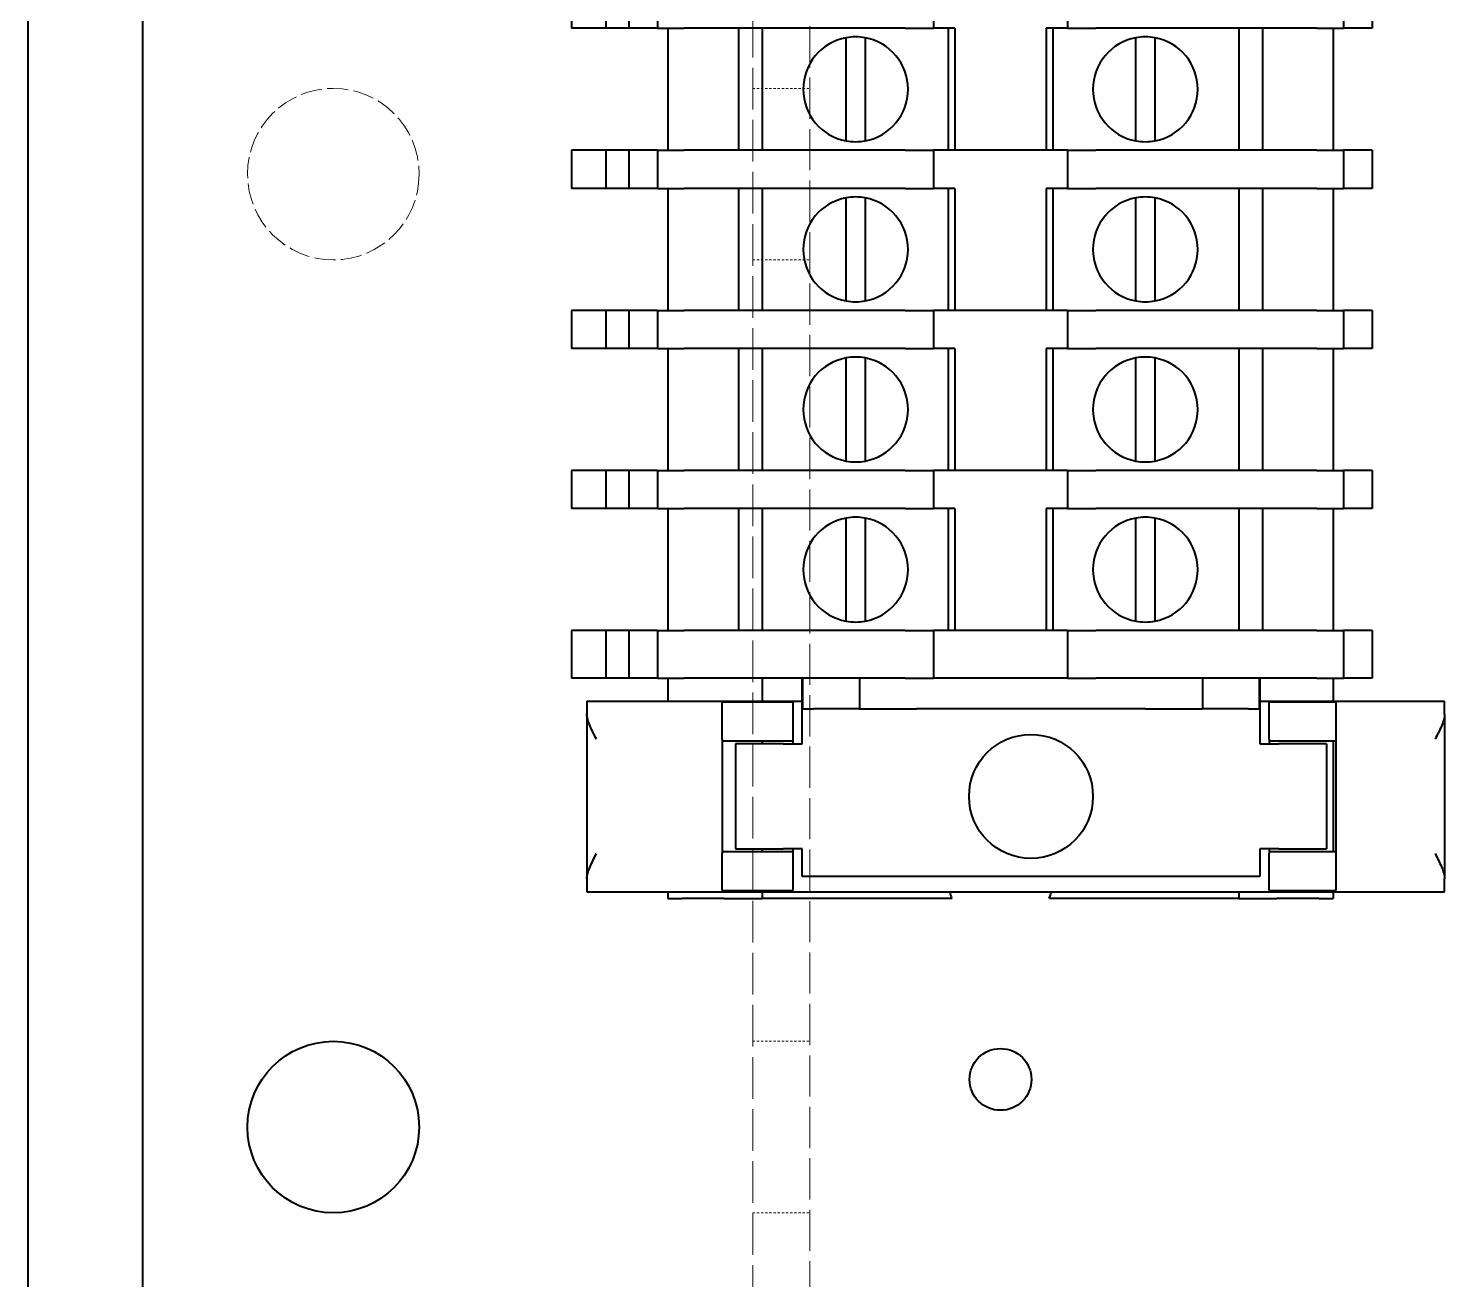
# Model space of a CAD drawing. Header units: inches. Extents: x 6934 to 18973, y 4254 to 7629.
# Drawn here: x 15371.5 to 15445.8, y 5271.8 to 5337.5 of the extents above; entities that cross this region are included whole.
import ezdxf

# ---------------------------------------------------------------- set-up
doc = ezdxf.new("R2010")
doc.units = ezdxf.units.IN
doc.header["$MEASUREMENT"] = 0
doc.linetypes.add('POWER SUPPLY CASE INLINER1$0$DASHED', pattern=[0.2067, 0.1654, -0.0413])
doc.layers.add('POWER SUPPLY CASE INLINER1$0$가려진 것(ISO)', color=2, linetype='POWER SUPPLY CASE INLINER1$0$DASHED', lineweight=18, true_color=0xffff00)
doc.layers.add('POWER SUPPLY CASE INLINER1$0$가시적인 것(ISO)', color=3, linetype='Continuous', lineweight=40, true_color=0x00ff00)

# ---------------------------------------------------------------- blocks, each defined once
blk = doc.blocks.new('POWER SUPPLY CASE INLINER1')
at = {"layer": 'POWER SUPPLY CASE INLINER1$0$가려진 것(ISO)', "ltscale": 13.215807}
blk.add_line((3601.087, 502.832), (3601.087, 1398.832), dxfattribs=at)
at = {"layer": 'POWER SUPPLY CASE INLINER1$0$가려진 것(ISO)', "ltscale": 13.062409}
blk.add_line((3604.087, 1005.832), (3604.087, 1113.832), dxfattribs=at)
at = {"layer": 'POWER SUPPLY CASE INLINER1$0$가려진 것(ISO)', "ltscale": 0.714161}
for p, q in [((3601.087, 1080.332), (3604.087, 1080.332)), ((3601.087, 1071.332), (3604.087, 1071.332)), ((3601.087, 1030.332), (3604.087, 1030.332)), ((3601.087, 1021.332), (3604.087, 1021.332))]:
    blk.add_line(p, q, dxfattribs=at)
at = {"layer": 'POWER SUPPLY CASE INLINER1$0$가려진 것(ISO)', "ltscale": 6.731654}
blk.add_circle((3579.087, 1075.832), 4.5, dxfattribs=at)
at = {"layer": 'POWER SUPPLY CASE INLINER1$0$가시적인 것(ISO)'}
for p, q in [((3563.087, 1005.832), (3563.087, 1345.182)), ((3569.087, 1005.832), (3569.087, 1345.182)), ((3591.587, 1085.482), (3591.587, 1083.482)), ((3593.387, 1085.482), (3593.387, 1083.482)), ((3594.587, 1085.482), (3594.587, 1083.482)), ((3596.087, 1085.482), (3596.087, 1083.482)), ((3610.564, 1085.482), (3610.564, 1083.482)), ((3617.61, 1085.482), (3617.61, 1083.482)), ((3632.087, 1085.482), (3632.087, 1083.482)), ((3633.587, 1085.482), (3633.587, 1083.482)), ((3593.387, 1083.482), (3591.587, 1083.482)), ((3594.587, 1083.482), (3593.387, 1083.482)), ((3596.087, 1083.482), (3594.587, 1083.482)), ((3596.087, 1083.482), (3597.487, 1083.482)), ((3596.629, 1083.482), (3596.629, 1077.082)), ((3609.087, 1083.482), (3597.487, 1083.482)), ((3600.337, 1083.482), (3600.337, 1077.082)), ((3601.587, 1083.482), (3601.587, 1077.082)), ((3609.087, 1083.482), (3610.564, 1083.482)), ((3611.687, 1083.482), (3610.564, 1083.482)), ((3611.337, 1083.482), (3611.337, 1077.082)), ((3611.687, 1083.482), (3611.687, 1077.082)), ((3616.487, 1083.482), (3616.487, 1077.082)), ((3617.61, 1083.482), (3616.487, 1083.482)), ((3616.837, 1083.482), (3616.837, 1077.082)), ((3617.61, 1083.482), (3619.087, 1083.482)), ((3630.687, 1083.482), (3619.087, 1083.482)), ((3626.587, 1083.482), (3626.587, 1077.082)), ((3627.837, 1083.482), (3627.837, 1077.082)), ((3630.687, 1083.482), (3632.087, 1083.482)), ((3631.546, 1083.482), (3631.546, 1077.082)), ((3633.587, 1083.482), (3632.087, 1083.482)), ((3605.987, 1079.136), (3605.987, 1081.428)), ((3606.987, 1081.428), (3606.987, 1079.136)), ((3621.187, 1079.136), (3621.187, 1081.428)), ((3622.187, 1081.428), (3622.187, 1079.136)), ((3593.387, 1077.082), (3591.587, 1077.082)), ((3591.587, 1077.082), (3591.587, 1075.082)), ((3594.587, 1077.082), (3593.387, 1077.082)), ((3593.387, 1077.082), (3593.387, 1075.082)), ((3596.087, 1077.082), (3594.587, 1077.082)), ((3594.587, 1077.082), (3594.587, 1075.082)), ((3596.087, 1077.082), (3597.487, 1077.082)), ((3596.087, 1077.082), (3596.087, 1075.082)), ((3609.087, 1077.082), (3597.487, 1077.082)), ((3609.087, 1077.082), (3610.564, 1077.082)), ((3617.61, 1077.082), (3610.564, 1077.082)), ((3610.564, 1077.082), (3610.564, 1075.082)), ((3616.487, 1077.082), (3611.687, 1077.082)), ((3617.61, 1077.082), (3619.087, 1077.082)), ((3617.61, 1077.082), (3617.61, 1075.082)), ((3630.687, 1077.082), (3619.087, 1077.082)), ((3630.687, 1077.082), (3632.087, 1077.082)), ((3633.587, 1077.082), (3632.087, 1077.082)), ((3632.087, 1077.082), (3632.087, 1075.082)), ((3633.587, 1077.082), (3633.587, 1075.082)), ((3593.387, 1075.082), (3591.587, 1075.082)), ((3594.587, 1075.082), (3593.387, 1075.082)), ((3596.087, 1075.082), (3594.587, 1075.082)), ((3596.087, 1075.082), (3597.487, 1075.082)), ((3596.629, 1075.082), (3596.629, 1068.682)), ((3609.087, 1075.082), (3597.487, 1075.082)), ((3600.337, 1075.082), (3600.337, 1068.682)), ((3601.587, 1075.082), (3601.587, 1068.682)), ((3609.087, 1075.082), (3610.564, 1075.082)), ((3611.687, 1075.082), (3610.564, 1075.082)), ((3611.337, 1075.082), (3611.337, 1068.682)), ((3611.687, 1075.082), (3611.687, 1068.682)), ((3616.487, 1075.082), (3616.487, 1068.682)), ((3617.61, 1075.082), (3616.487, 1075.082)), ((3616.837, 1075.082), (3616.837, 1068.682)), ((3617.61, 1075.082), (3619.087, 1075.082)), ((3630.687, 1075.082), (3619.087, 1075.082)), ((3626.587, 1075.082), (3626.587, 1068.682)), ((3627.837, 1075.082), (3627.837, 1068.682)), ((3630.687, 1075.082), (3632.087, 1075.082)), ((3631.546, 1075.082), (3631.546, 1068.682)), ((3633.587, 1075.082), (3632.087, 1075.082)), ((3605.987, 1070.736), (3605.987, 1073.028)), ((3606.987, 1073.028), (3606.987, 1070.736)), ((3621.187, 1070.736), (3621.187, 1073.028)), ((3622.187, 1073.028), (3622.187, 1070.736)), ((3593.387, 1068.682), (3591.587, 1068.682)), ((3591.587, 1068.682), (3591.587, 1066.682)), ((3594.587, 1068.682), (3593.387, 1068.682)), ((3593.387, 1068.682), (3593.387, 1066.682)), ((3596.087, 1068.682), (3594.587, 1068.682)), ((3594.587, 1068.682), (3594.587, 1066.682)), ((3596.087, 1068.682), (3597.487, 1068.682)), ((3596.087, 1068.682), (3596.087, 1066.682)), ((3609.087, 1068.682), (3597.487, 1068.682)), ((3609.087, 1068.682), (3610.564, 1068.682)), ((3617.61, 1068.682), (3610.564, 1068.682)), ((3610.564, 1068.682), (3610.564, 1066.682)), ((3616.487, 1068.682), (3611.687, 1068.682)), ((3617.61, 1068.682), (3619.087, 1068.682)), ((3617.61, 1068.682), (3617.61, 1066.682)), ((3630.687, 1068.682), (3619.087, 1068.682)), ((3630.687, 1068.682), (3632.087, 1068.682)), ((3633.587, 1068.682), (3632.087, 1068.682)), ((3632.087, 1068.682), (3632.087, 1066.682)), ((3633.587, 1068.682), (3633.587, 1066.682)), ((3593.387, 1066.682), (3591.587, 1066.682)), ((3594.587, 1066.682), (3593.387, 1066.682)), ((3596.087, 1066.682), (3594.587, 1066.682)), ((3596.087, 1066.682), (3597.487, 1066.682)), ((3596.629, 1066.682), (3596.629, 1060.282)), ((3609.087, 1066.682), (3597.487, 1066.682)), ((3600.337, 1066.682), (3600.337, 1060.282)), ((3601.587, 1066.682), (3601.587, 1060.282)), ((3609.087, 1066.682), (3610.564, 1066.682)), ((3611.687, 1066.682), (3610.564, 1066.682)), ((3611.337, 1066.682), (3611.337, 1060.282)), ((3611.687, 1066.682), (3611.687, 1060.282)), ((3616.487, 1066.682), (3616.487, 1060.282)), ((3617.61, 1066.682), (3616.487, 1066.682)), ((3616.837, 1066.682), (3616.837, 1060.282)), ((3617.61, 1066.682), (3619.087, 1066.682)), ((3630.687, 1066.682), (3619.087, 1066.682)), ((3626.587, 1066.682), (3626.587, 1060.282)), ((3627.837, 1066.682), (3627.837, 1060.282)), ((3630.687, 1066.682), (3632.087, 1066.682)), ((3631.546, 1066.682), (3631.546, 1060.282)), ((3633.587, 1066.682), (3632.087, 1066.682)), ((3605.987, 1062.336), (3605.987, 1064.628)), ((3606.987, 1064.628), (3606.987, 1062.336)), ((3621.187, 1062.336), (3621.187, 1064.628)), ((3622.187, 1064.628), (3622.187, 1062.336)), ((3593.387, 1060.282), (3591.587, 1060.282)), ((3591.587, 1060.282), (3591.587, 1058.282)), ((3594.587, 1060.282), (3593.387, 1060.282)), ((3593.387, 1060.282), (3593.387, 1058.282)), ((3596.087, 1060.282), (3594.587, 1060.282)), ((3594.587, 1060.282), (3594.587, 1058.282)), ((3596.087, 1060.282), (3597.487, 1060.282)), ((3596.087, 1060.282), (3596.087, 1058.282)), ((3609.087, 1060.282), (3597.487, 1060.282)), ((3609.087, 1060.282), (3610.564, 1060.282)), ((3617.61, 1060.282), (3610.564, 1060.282)), ((3610.564, 1060.282), (3610.564, 1058.282)), ((3616.487, 1060.282), (3611.687, 1060.282)), ((3617.61, 1060.282), (3619.087, 1060.282)), ((3617.61, 1060.282), (3617.61, 1058.282)), ((3630.687, 1060.282), (3619.087, 1060.282)), ((3630.687, 1060.282), (3632.087, 1060.282)), ((3633.587, 1060.282), (3632.087, 1060.282)), ((3632.087, 1060.282), (3632.087, 1058.282)), ((3633.587, 1060.282), (3633.587, 1058.282)), ((3593.387, 1058.282), (3591.587, 1058.282)), ((3594.587, 1058.282), (3593.387, 1058.282)), ((3596.087, 1058.282), (3594.587, 1058.282)), ((3596.087, 1058.282), (3597.487, 1058.282)), ((3596.629, 1058.282), (3596.629, 1051.882)), ((3609.087, 1058.282), (3597.487, 1058.282)), ((3600.337, 1058.282), (3600.337, 1051.882)), ((3601.587, 1058.282), (3601.587, 1051.882)), ((3609.087, 1058.282), (3610.564, 1058.282)), ((3611.687, 1058.282), (3610.564, 1058.282)), ((3611.337, 1058.282), (3611.337, 1051.882)), ((3611.687, 1058.282), (3611.687, 1051.882)), ((3616.487, 1058.282), (3616.487, 1051.882)), ((3617.61, 1058.282), (3616.487, 1058.282)), ((3616.837, 1058.282), (3616.837, 1051.882)), ((3617.61, 1058.282), (3619.087, 1058.282)), ((3630.687, 1058.282), (3619.087, 1058.282)), ((3626.587, 1058.282), (3626.587, 1051.882)), ((3627.837, 1058.282), (3627.837, 1051.882)), ((3630.687, 1058.282), (3632.087, 1058.282)), ((3631.546, 1058.282), (3631.546, 1051.882)), ((3633.587, 1058.282), (3632.087, 1058.282)), ((3605.987, 1053.936), (3605.987, 1056.228)), ((3606.987, 1056.228), (3606.987, 1053.936)), ((3621.187, 1053.936), (3621.187, 1056.228)), ((3622.187, 1056.228), (3622.187, 1053.936)), ((3591.587, 1051.882), (3591.587, 1049.382)), ((3593.387, 1051.882), (3591.587, 1051.882)), ((3593.387, 1051.882), (3593.387, 1049.382)), ((3594.587, 1051.882), (3593.387, 1051.882)), ((3594.587, 1051.882), (3594.587, 1049.382)), ((3596.087, 1051.882), (3594.587, 1051.882)), ((3596.087, 1051.882), (3597.487, 1051.882)), ((3596.087, 1051.882), (3596.087, 1049.382)), ((3609.087, 1051.882), (3597.487, 1051.882)), ((3609.087, 1051.882), (3610.564, 1051.882)), ((3610.564, 1051.882), (3610.564, 1049.382)), ((3617.61, 1051.882), (3610.564, 1051.882)), ((3616.487, 1051.882), (3611.687, 1051.882)), ((3617.61, 1051.882), (3617.61, 1049.382)), ((3617.61, 1051.882), (3619.087, 1051.882)), ((3630.687, 1051.882), (3619.087, 1051.882)), ((3630.687, 1051.882), (3632.087, 1051.882)), ((3633.587, 1051.882), (3632.087, 1051.882)), ((3632.087, 1051.882), (3632.087, 1049.382)), ((3633.587, 1051.882), (3633.587, 1049.382)), ((3593.387, 1049.382), (3591.587, 1049.382)), ((3594.587, 1049.382), (3593.387, 1049.382)), ((3596.087, 1049.382), (3594.587, 1049.382)), ((3596.087, 1049.382), (3597.487, 1049.382)), ((3596.629, 1049.382), (3596.629, 1048.182)), ((3609.087, 1049.382), (3597.487, 1049.382)), ((3601.587, 1049.382), (3601.587, 1048.182)), ((3603.687, 1047.782), (3603.687, 1049.382)), ((3603.718, 1047.782), (3603.718, 1049.382)), ((3606.687, 1049.382), (3606.687, 1047.782)), ((3609.087, 1049.382), (3610.564, 1049.382)), ((3617.61, 1049.382), (3610.564, 1049.382)), ((3617.61, 1049.382), (3619.087, 1049.382)), ((3630.687, 1049.382), (3619.087, 1049.382)), ((3624.687, 1049.382), (3624.687, 1047.782)), ((3627.657, 1049.382), (3627.657, 1047.782)), ((3627.687, 1049.382), (3627.687, 1047.782)), ((3630.687, 1049.382), (3632.087, 1049.382)), ((3631.546, 1049.382), (3631.546, 1048.182)), ((3633.587, 1049.382), (3632.087, 1049.382)), ((3592.387, 1048.182), (3603.687, 1048.182)), ((3592.387, 1048.182), (3592.387, 1047.505)), ((3599.487, 1046.182), (3599.487, 1048.118)), ((3603.187, 1048.118), (3599.487, 1048.118)), ((3603.187, 1048.118), (3603.187, 1046.182)), ((3603.718, 1047.782), (3603.687, 1047.782)), ((3603.687, 1046.282), (3603.687, 1047.782)), ((3603.718, 1047.782), (3604.273, 1047.782)), ((3606.102, 1047.782), (3604.273, 1047.782)), ((3606.687, 1047.782), (3606.102, 1047.782)), ((3606.687, 1047.782), (3609.687, 1047.782)), ((3621.687, 1047.782), (3609.687, 1047.782)), ((3621.687, 1047.782), (3624.687, 1047.782)), ((3625.273, 1047.782), (3624.687, 1047.782)), ((3627.102, 1047.782), (3625.273, 1047.782)), ((3627.102, 1047.782), (3627.657, 1047.782)), ((3627.687, 1047.782), (3627.657, 1047.782)), ((3627.687, 1048.182), (3637.387, 1048.182)), ((3627.687, 1047.782), (3627.687, 1046.282)), ((3628.187, 1046.182), (3628.187, 1048.118)), ((3631.687, 1048.118), (3628.187, 1048.118)), ((3631.687, 1048.118), (3631.687, 1046.182)), ((3637.387, 1047.505), (3637.387, 1048.182)), ((3592.387, 1047.505), (3592.387, 1038.859)), ((3637.387, 1047.505), (3637.387, 1038.859)), ((3599.487, 1046.182), (3599.487, 1040.182)), ((3603.187, 1046.182), (3603.187, 1045.932)), ((3603.687, 1045.932), (3603.687, 1046.282)), ((3627.687, 1046.282), (3627.687, 1045.932)), ((3628.187, 1046.182), (3628.187, 1045.932)), ((3631.687, 1046.182), (3631.687, 1040.182)), ((3603.187, 1046.082), (3599.487, 1046.082)), ((3602.687, 1045.932), (3600.187, 1045.932)), ((3600.187, 1045.932), (3600.187, 1040.432)), ((3601.587, 1046.082), (3601.587, 1045.932)), ((3602.687, 1045.932), (3603.687, 1045.932)), ((3627.687, 1045.932), (3628.687, 1045.932)), ((3631.687, 1046.082), (3628.187, 1046.082)), ((3631.187, 1045.932), (3628.687, 1045.932)), ((3631.187, 1045.932), (3631.187, 1040.432)), ((3631.546, 1046.082), (3631.546, 1040.282)), ((3603.187, 1040.282), (3599.487, 1040.282)), ((3600.187, 1040.432), (3602.687, 1040.432)), ((3601.587, 1040.432), (3601.587, 1040.282)), ((3603.687, 1040.432), (3602.687, 1040.432)), ((3603.187, 1040.432), (3603.187, 1040.182)), ((3603.687, 1038.982), (3603.687, 1040.432)), ((3627.687, 1040.432), (3627.687, 1038.982)), ((3628.687, 1040.432), (3627.687, 1040.432)), ((3628.187, 1040.432), (3628.187, 1040.182)), ((3631.687, 1040.282), (3628.187, 1040.282)), ((3628.687, 1040.432), (3631.187, 1040.432)), ((3599.487, 1038.245), (3599.487, 1040.182)), ((3603.187, 1040.182), (3603.187, 1038.245)), ((3628.187, 1038.245), (3628.187, 1040.182)), ((3631.687, 1040.182), (3631.687, 1038.245)), ((3592.387, 1038.859), (3592.387, 1038.182)), ((3627.687, 1038.982), (3603.687, 1038.982)), ((3637.387, 1038.182), (3637.387, 1038.859)), ((3592.387, 1038.182), (3637.387, 1038.182)), ((3596.629, 1038.182), (3596.629, 1037.832)), ((3599.487, 1038.245), (3603.187, 1038.245)), ((3601.587, 1038.182), (3601.587, 1037.832)), ((3626.587, 1038.182), (3626.587, 1037.832)), ((3628.187, 1038.245), (3631.687, 1038.245)), ((3631.546, 1038.182), (3631.546, 1037.832)), ((3596.629, 1037.832), (3596.654, 1037.832)), ((3596.654, 1037.832), (3597.387, 1037.832)), ((3599.587, 1037.832), (3597.387, 1037.832)), ((3599.587, 1037.832), (3601.587, 1037.832)), ((3611.526, 1037.832), (3601.587, 1037.832)), ((3626.587, 1037.832), (3616.649, 1037.832)), ((3626.587, 1037.832), (3628.587, 1037.832)), ((3630.787, 1037.832), (3628.587, 1037.832)), ((3630.787, 1037.832), (3631.521, 1037.832)), ((3631.521, 1037.832), (3631.546, 1037.832))]:
    blk.add_line(p, q, dxfattribs=at)
for centre, radius in [((3615.687, 1043.182), 3.25), ((3579.087, 1025.832), 4.5), ((3614.087, 1028.332), 1.621)]:
    blk.add_circle(centre, radius, dxfattribs=at)
for centre, start, end in [((3606.487, 1080.282), 100.47568, 259.52432), ((3606.487, 1080.282), 79.52432, 100.47568), ((3606.487, 1080.282), 280.47568, 79.52432), ((3621.687, 1080.282), 100.47568, 259.52432), ((3621.687, 1080.282), 79.52432, 100.47568), ((3621.687, 1080.282), 280.47568, 79.52432), ((3606.487, 1080.282), 259.52432, 280.47568), ((3621.687, 1080.282), 259.52432, 280.47568), ((3606.487, 1071.882), 100.47568, 259.52432), ((3606.487, 1071.882), 79.52432, 100.47568), ((3606.487, 1071.882), 280.47568, 79.52432), ((3621.687, 1071.882), 100.47568, 259.52432), ((3621.687, 1071.882), 79.52432, 100.47568), ((3621.687, 1071.882), 280.47568, 79.52432), ((3606.487, 1071.882), 259.52432, 280.47568), ((3621.687, 1071.882), 259.52432, 280.47568), ((3606.487, 1063.482), 79.52432, 100.47568), ((3621.687, 1063.482), 79.52432, 100.47568), ((3606.487, 1063.482), 100.47568, 259.52432), ((3606.487, 1063.482), 280.47568, 79.52432), ((3621.687, 1063.482), 100.47568, 259.52432), ((3621.687, 1063.482), 280.47568, 79.52432), ((3606.487, 1063.482), 259.52432, 280.47568), ((3621.687, 1063.482), 259.52432, 280.47568), ((3606.487, 1055.082), 100.47568, 259.52432), ((3606.487, 1055.082), 79.52432, 100.47568), ((3606.487, 1055.082), 280.47568, 79.52432), ((3621.687, 1055.082), 100.47568, 259.52432), ((3621.687, 1055.082), 79.52432, 100.47568), ((3621.687, 1055.082), 280.47568, 79.52432), ((3606.487, 1055.082), 259.52432, 280.47568), ((3621.687, 1055.082), 259.52432, 280.47568), ((3614.087, 1038.832), 193.67202, 201.32369), ((3614.087, 1038.832), 338.67631, 346.32798)]:
    blk.add_arc(centre, 2.75, start, end, dxfattribs=at)
for points, knots in [([(3605.987, 1081.428), (3605.987, 1081.627), (3605.987, 1081.863), (3605.987, 1082.223), (3605.987, 1082.412), (3605.987, 1082.677), (3605.987, 1082.801), (3605.987, 1082.943), (3605.987, 1082.969), (3605.987, 1082.986)], [0.7826557, 0.7826557, 0.7826557, 0.7826557, 0.8426253, 0.8426253, 0.8991856, 0.8991856, 0.9546323, 0.9546323, 1.009615, 1.009615, 1.009615, 1.009615]), ([(3606.987, 1082.986), (3606.987, 1082.969), (3606.987, 1082.943), (3606.987, 1082.801), (3606.987, 1082.677), (3606.987, 1082.412), (3606.987, 1082.223), (3606.987, 1081.863), (3606.987, 1081.627), (3606.987, 1081.428)], [0.3365383, 0.3365383, 0.3365383, 0.3365383, 0.391521, 0.391521, 0.4469677, 0.4469677, 0.503528, 0.503528, 0.5634976, 0.5634976, 0.5634976, 0.5634976]), ([(3621.187, 1081.428), (3621.187, 1081.627), (3621.187, 1081.863), (3621.187, 1082.223), (3621.187, 1082.412), (3621.187, 1082.677), (3621.187, 1082.801), (3621.187, 1082.943), (3621.187, 1082.969), (3621.187, 1082.986)], [0.7826557, 0.7826557, 0.7826557, 0.7826557, 0.8426253, 0.8426253, 0.8991856, 0.8991856, 0.9546323, 0.9546323, 1.009615, 1.009615, 1.009615, 1.009615]), ([(3622.187, 1082.986), (3622.187, 1082.969), (3622.187, 1082.943), (3622.187, 1082.801), (3622.187, 1082.677), (3622.187, 1082.412), (3622.187, 1082.223), (3622.187, 1081.863), (3622.187, 1081.627), (3622.187, 1081.428)], [0.3365383, 0.3365383, 0.3365383, 0.3365383, 0.391521, 0.391521, 0.4469677, 0.4469677, 0.503528, 0.503528, 0.5634976, 0.5634976, 0.5634976, 0.5634976]), ([(3605.987, 1077.578), (3605.987, 1077.595), (3605.987, 1077.621), (3605.987, 1077.763), (3605.987, 1077.887), (3605.987, 1078.152), (3605.987, 1078.341), (3605.987, 1078.701), (3605.987, 1078.936), (3605.987, 1079.136)], [0.3365383, 0.3365383, 0.3365383, 0.3365383, 0.391521, 0.391521, 0.4469677, 0.4469677, 0.503528, 0.503528, 0.5634976, 0.5634976, 0.5634976, 0.5634976]), ([(3606.987, 1079.136), (3606.987, 1078.936), (3606.987, 1078.701), (3606.987, 1078.341), (3606.987, 1078.152), (3606.987, 1077.887), (3606.987, 1077.763), (3606.987, 1077.621), (3606.987, 1077.595), (3606.987, 1077.578)], [0.7826557, 0.7826557, 0.7826557, 0.7826557, 0.8426253, 0.8426253, 0.8991856, 0.8991856, 0.9546323, 0.9546323, 1.009615, 1.009615, 1.009615, 1.009615]), ([(3621.187, 1077.578), (3621.187, 1077.595), (3621.187, 1077.621), (3621.187, 1077.763), (3621.187, 1077.887), (3621.187, 1078.152), (3621.187, 1078.341), (3621.187, 1078.701), (3621.187, 1078.936), (3621.187, 1079.136)], [0.3365383, 0.3365383, 0.3365383, 0.3365383, 0.391521, 0.391521, 0.4469677, 0.4469677, 0.503528, 0.503528, 0.5634976, 0.5634976, 0.5634976, 0.5634976]), ([(3622.187, 1079.136), (3622.187, 1078.936), (3622.187, 1078.701), (3622.187, 1078.341), (3622.187, 1078.152), (3622.187, 1077.887), (3622.187, 1077.763), (3622.187, 1077.621), (3622.187, 1077.595), (3622.187, 1077.578)], [0.7826557, 0.7826557, 0.7826557, 0.7826557, 0.8426253, 0.8426253, 0.8991856, 0.8991856, 0.9546323, 0.9546323, 1.009615, 1.009615, 1.009615, 1.009615]), ([(3605.987, 1073.028), (3605.987, 1073.227), (3605.987, 1073.463), (3605.987, 1073.823), (3605.987, 1074.012), (3605.987, 1074.277), (3605.987, 1074.401), (3605.987, 1074.543), (3605.987, 1074.569), (3605.987, 1074.586)], [0.7826557, 0.7826557, 0.7826557, 0.7826557, 0.8426253, 0.8426253, 0.8991856, 0.8991856, 0.9546323, 0.9546323, 1.009615, 1.009615, 1.009615, 1.009615]), ([(3606.987, 1074.586), (3606.987, 1074.569), (3606.987, 1074.543), (3606.987, 1074.401), (3606.987, 1074.277), (3606.987, 1074.012), (3606.987, 1073.823), (3606.987, 1073.463), (3606.987, 1073.227), (3606.987, 1073.028)], [0.3365383, 0.3365383, 0.3365383, 0.3365383, 0.391521, 0.391521, 0.4469677, 0.4469677, 0.503528, 0.503528, 0.5634976, 0.5634976, 0.5634976, 0.5634976]), ([(3621.187, 1073.028), (3621.187, 1073.227), (3621.187, 1073.463), (3621.187, 1073.823), (3621.187, 1074.012), (3621.187, 1074.277), (3621.187, 1074.401), (3621.187, 1074.543), (3621.187, 1074.569), (3621.187, 1074.586)], [0.7826557, 0.7826557, 0.7826557, 0.7826557, 0.8426253, 0.8426253, 0.8991856, 0.8991856, 0.9546323, 0.9546323, 1.009615, 1.009615, 1.009615, 1.009615]), ([(3622.187, 1074.586), (3622.187, 1074.569), (3622.187, 1074.543), (3622.187, 1074.401), (3622.187, 1074.277), (3622.187, 1074.012), (3622.187, 1073.823), (3622.187, 1073.463), (3622.187, 1073.227), (3622.187, 1073.028)], [0.3365383, 0.3365383, 0.3365383, 0.3365383, 0.391521, 0.391521, 0.4469677, 0.4469677, 0.503528, 0.503528, 0.5634976, 0.5634976, 0.5634976, 0.5634976]), ([(3605.987, 1069.178), (3605.987, 1069.195), (3605.987, 1069.221), (3605.987, 1069.363), (3605.987, 1069.487), (3605.987, 1069.752), (3605.987, 1069.941), (3605.987, 1070.301), (3605.987, 1070.536), (3605.987, 1070.736)], [0.3365383, 0.3365383, 0.3365383, 0.3365383, 0.391521, 0.391521, 0.4469677, 0.4469677, 0.503528, 0.503528, 0.5634976, 0.5634976, 0.5634976, 0.5634976]), ([(3606.987, 1070.736), (3606.987, 1070.536), (3606.987, 1070.301), (3606.987, 1069.941), (3606.987, 1069.752), (3606.987, 1069.487), (3606.987, 1069.363), (3606.987, 1069.221), (3606.987, 1069.195), (3606.987, 1069.178)], [0.7826557, 0.7826557, 0.7826557, 0.7826557, 0.8426253, 0.8426253, 0.8991856, 0.8991856, 0.9546323, 0.9546323, 1.009615, 1.009615, 1.009615, 1.009615]), ([(3621.187, 1069.178), (3621.187, 1069.195), (3621.187, 1069.221), (3621.187, 1069.363), (3621.187, 1069.487), (3621.187, 1069.752), (3621.187, 1069.941), (3621.187, 1070.301), (3621.187, 1070.536), (3621.187, 1070.736)], [0.3365383, 0.3365383, 0.3365383, 0.3365383, 0.391521, 0.391521, 0.4469677, 0.4469677, 0.503528, 0.503528, 0.5634976, 0.5634976, 0.5634976, 0.5634976]), ([(3622.187, 1070.736), (3622.187, 1070.536), (3622.187, 1070.301), (3622.187, 1069.941), (3622.187, 1069.752), (3622.187, 1069.487), (3622.187, 1069.363), (3622.187, 1069.221), (3622.187, 1069.195), (3622.187, 1069.178)], [0.7826557, 0.7826557, 0.7826557, 0.7826557, 0.8426253, 0.8426253, 0.8991856, 0.8991856, 0.9546323, 0.9546323, 1.009615, 1.009615, 1.009615, 1.009615]), ([(3605.987, 1064.628), (3605.987, 1064.827), (3605.987, 1065.063), (3605.987, 1065.423), (3605.987, 1065.612), (3605.987, 1065.877), (3605.987, 1066.001), (3605.987, 1066.143), (3605.987, 1066.169), (3605.987, 1066.186)], [0.7826557, 0.7826557, 0.7826557, 0.7826557, 0.8426253, 0.8426253, 0.8991856, 0.8991856, 0.9546323, 0.9546323, 1.009615, 1.009615, 1.009615, 1.009615]), ([(3606.987, 1066.186), (3606.987, 1066.169), (3606.987, 1066.143), (3606.987, 1066.001), (3606.987, 1065.877), (3606.987, 1065.612), (3606.987, 1065.423), (3606.987, 1065.063), (3606.987, 1064.827), (3606.987, 1064.628)], [0.3365383, 0.3365383, 0.3365383, 0.3365383, 0.391521, 0.391521, 0.4469677, 0.4469677, 0.503528, 0.503528, 0.5634976, 0.5634976, 0.5634976, 0.5634976]), ([(3621.187, 1064.628), (3621.187, 1064.827), (3621.187, 1065.063), (3621.187, 1065.423), (3621.187, 1065.612), (3621.187, 1065.877), (3621.187, 1066.001), (3621.187, 1066.143), (3621.187, 1066.169), (3621.187, 1066.186)], [0.7826557, 0.7826557, 0.7826557, 0.7826557, 0.8426253, 0.8426253, 0.8991856, 0.8991856, 0.9546323, 0.9546323, 1.009615, 1.009615, 1.009615, 1.009615]), ([(3622.187, 1066.186), (3622.187, 1066.169), (3622.187, 1066.143), (3622.187, 1066.001), (3622.187, 1065.877), (3622.187, 1065.612), (3622.187, 1065.423), (3622.187, 1065.063), (3622.187, 1064.827), (3622.187, 1064.628)], [0.3365383, 0.3365383, 0.3365383, 0.3365383, 0.391521, 0.391521, 0.4469677, 0.4469677, 0.503528, 0.503528, 0.5634976, 0.5634976, 0.5634976, 0.5634976]), ([(3605.987, 1060.778), (3605.987, 1060.795), (3605.987, 1060.821), (3605.987, 1060.963), (3605.987, 1061.087), (3605.987, 1061.352), (3605.987, 1061.541), (3605.987, 1061.901), (3605.987, 1062.136), (3605.987, 1062.336)], [0.3365383, 0.3365383, 0.3365383, 0.3365383, 0.391521, 0.391521, 0.4469677, 0.4469677, 0.503528, 0.503528, 0.5634976, 0.5634976, 0.5634976, 0.5634976]), ([(3606.987, 1062.336), (3606.987, 1062.136), (3606.987, 1061.901), (3606.987, 1061.541), (3606.987, 1061.352), (3606.987, 1061.087), (3606.987, 1060.963), (3606.987, 1060.821), (3606.987, 1060.795), (3606.987, 1060.778)], [0.7826557, 0.7826557, 0.7826557, 0.7826557, 0.8426253, 0.8426253, 0.8991856, 0.8991856, 0.9546323, 0.9546323, 1.009615, 1.009615, 1.009615, 1.009615]), ([(3621.187, 1060.778), (3621.187, 1060.795), (3621.187, 1060.821), (3621.187, 1060.963), (3621.187, 1061.087), (3621.187, 1061.352), (3621.187, 1061.541), (3621.187, 1061.901), (3621.187, 1062.136), (3621.187, 1062.336)], [0.3365383, 0.3365383, 0.3365383, 0.3365383, 0.391521, 0.391521, 0.4469677, 0.4469677, 0.503528, 0.503528, 0.5634976, 0.5634976, 0.5634976, 0.5634976]), ([(3622.187, 1062.336), (3622.187, 1062.136), (3622.187, 1061.901), (3622.187, 1061.541), (3622.187, 1061.352), (3622.187, 1061.087), (3622.187, 1060.963), (3622.187, 1060.821), (3622.187, 1060.795), (3622.187, 1060.778)], [0.7826557, 0.7826557, 0.7826557, 0.7826557, 0.8426253, 0.8426253, 0.8991856, 0.8991856, 0.9546323, 0.9546323, 1.009615, 1.009615, 1.009615, 1.009615]), ([(3605.987, 1056.228), (3605.987, 1056.427), (3605.987, 1056.663), (3605.987, 1057.023), (3605.987, 1057.212), (3605.987, 1057.477), (3605.987, 1057.601), (3605.987, 1057.743), (3605.987, 1057.769), (3605.987, 1057.786)], [0.7826557, 0.7826557, 0.7826557, 0.7826557, 0.8426253, 0.8426253, 0.8991856, 0.8991856, 0.9546323, 0.9546323, 1.009615, 1.009615, 1.009615, 1.009615]), ([(3606.987, 1057.786), (3606.987, 1057.769), (3606.987, 1057.743), (3606.987, 1057.601), (3606.987, 1057.477), (3606.987, 1057.212), (3606.987, 1057.023), (3606.987, 1056.663), (3606.987, 1056.427), (3606.987, 1056.228)], [0.3365383, 0.3365383, 0.3365383, 0.3365383, 0.391521, 0.391521, 0.4469677, 0.4469677, 0.503528, 0.503528, 0.5634976, 0.5634976, 0.5634976, 0.5634976]), ([(3621.187, 1056.228), (3621.187, 1056.427), (3621.187, 1056.663), (3621.187, 1057.023), (3621.187, 1057.212), (3621.187, 1057.477), (3621.187, 1057.601), (3621.187, 1057.743), (3621.187, 1057.769), (3621.187, 1057.786)], [0.7826557, 0.7826557, 0.7826557, 0.7826557, 0.8426253, 0.8426253, 0.8991856, 0.8991856, 0.9546323, 0.9546323, 1.009615, 1.009615, 1.009615, 1.009615]), ([(3622.187, 1057.786), (3622.187, 1057.769), (3622.187, 1057.743), (3622.187, 1057.601), (3622.187, 1057.477), (3622.187, 1057.212), (3622.187, 1057.023), (3622.187, 1056.663), (3622.187, 1056.427), (3622.187, 1056.228)], [0.3365383, 0.3365383, 0.3365383, 0.3365383, 0.391521, 0.391521, 0.4469677, 0.4469677, 0.503528, 0.503528, 0.5634976, 0.5634976, 0.5634976, 0.5634976]), ([(3605.987, 1052.378), (3605.987, 1052.395), (3605.987, 1052.421), (3605.987, 1052.563), (3605.987, 1052.687), (3605.987, 1052.952), (3605.987, 1053.141), (3605.987, 1053.501), (3605.987, 1053.736), (3605.987, 1053.936)], [0.3365383, 0.3365383, 0.3365383, 0.3365383, 0.391521, 0.391521, 0.4469677, 0.4469677, 0.503528, 0.503528, 0.5634976, 0.5634976, 0.5634976, 0.5634976]), ([(3606.987, 1053.936), (3606.987, 1053.736), (3606.987, 1053.501), (3606.987, 1053.141), (3606.987, 1052.952), (3606.987, 1052.687), (3606.987, 1052.563), (3606.987, 1052.421), (3606.987, 1052.395), (3606.987, 1052.378)], [0.7826557, 0.7826557, 0.7826557, 0.7826557, 0.8426253, 0.8426253, 0.8991856, 0.8991856, 0.9546323, 0.9546323, 1.009615, 1.009615, 1.009615, 1.009615]), ([(3621.187, 1052.378), (3621.187, 1052.395), (3621.187, 1052.421), (3621.187, 1052.563), (3621.187, 1052.687), (3621.187, 1052.952), (3621.187, 1053.141), (3621.187, 1053.501), (3621.187, 1053.736), (3621.187, 1053.936)], [0.3365383, 0.3365383, 0.3365383, 0.3365383, 0.391521, 0.391521, 0.4469677, 0.4469677, 0.503528, 0.503528, 0.5634976, 0.5634976, 0.5634976, 0.5634976]), ([(3622.187, 1053.936), (3622.187, 1053.736), (3622.187, 1053.501), (3622.187, 1053.141), (3622.187, 1052.952), (3622.187, 1052.687), (3622.187, 1052.563), (3622.187, 1052.421), (3622.187, 1052.395), (3622.187, 1052.378)], [0.7826557, 0.7826557, 0.7826557, 0.7826557, 0.8426253, 0.8426253, 0.8991856, 0.8991856, 0.9546323, 0.9546323, 1.009615, 1.009615, 1.009615, 1.009615]), ([(3592.887, 1046.182), (3592.776, 1046.405), (3592.655, 1046.645), (3592.462, 1047.102), (3592.387, 1047.318), (3592.387, 1047.505)], [0, 0, 0, 0, 0.0748193, 0.0748193, 0.1496386, 0.1496386, 0.1496386, 0.1496386]), ([(3637.387, 1047.505), (3637.387, 1047.318), (3637.313, 1047.102), (3637.12, 1046.645), (3636.999, 1046.405), (3636.887, 1046.182)], [0.3253911, 0.3253911, 0.3253911, 0.3253911, 0.4002104, 0.4002104, 0.4750297, 0.4750297, 0.4750297, 0.4750297]), ([(3592.387, 1038.859), (3592.387, 1039.046), (3592.462, 1039.262), (3592.655, 1039.719), (3592.776, 1039.959), (3592.887, 1040.182)], [0.3253911, 0.3253911, 0.3253911, 0.3253911, 0.4002104, 0.4002104, 0.4750297, 0.4750297, 0.4750297, 0.4750297]), ([(3636.887, 1040.182), (3636.999, 1039.959), (3637.12, 1039.719), (3637.313, 1039.262), (3637.387, 1039.046), (3637.387, 1038.859)], [0, 0, 0, 0, 0.0748193, 0.0748193, 0.1496386, 0.1496386, 0.1496386, 0.1496386])]:
    blk.add_open_spline(points, degree=3, knots=knots, dxfattribs=at)

msp = doc.modelspace()

# ---------------------------------------------------------------- block references
msp.add_blockref('POWER SUPPLY CASE INLINER1', (11808.399, 4254.001))

doc.saveas('drawing.dxf')
